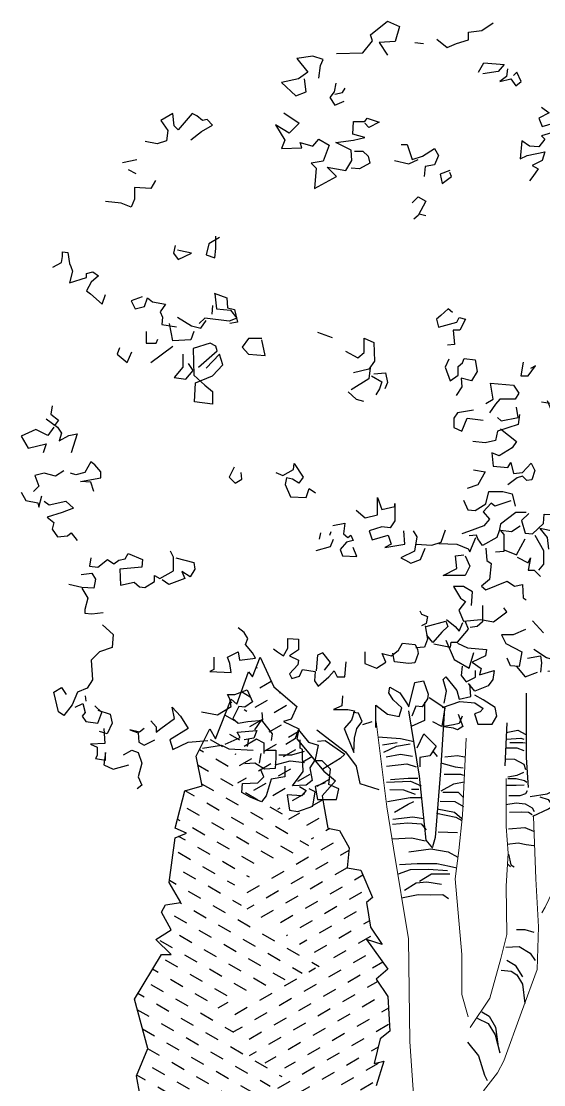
# Model space of a CAD drawing. Extents: x -1568 to -728, y -1287 to -990.
# Drawn here: x -1279.73 to -1270.41, y -1209.18 to -1190.2 of the extents above; entities that cross this region are included whole.
import ezdxf

# ---------------------------------------------------------------- set-up
doc = ezdxf.new("R2010")
doc.units = 0
doc.header["$LTSCALE"] = 5
doc.layers.get('0').update_dxf_attribs({"linetype": 'CONTINUOUS'})
doc.layers.add('LH', color=94, linetype='CONTINUOUS')

# ---------------------------------------------------------------- blocks, each defined once
blk = doc.blocks.new('乔木02')
at = {"color": 94}
for points in [[(-575.2, 6756.9), (-431.5, 6761.5), (-380.5, 6826.3), (-389.8, 6858.8), (-297.1, 6932.9), (-232.2, 6905.1), (-255.3, 6821.7), (-343.4, 6817.1), (-297.1, 6747.6)], [(-28.2, 6835.6), (27.4, 6789.3), (78.4, 6812.4), (143.3, 6831), (143.3, 6872.7), (217.5, 6881.9), (277.7, 6923.6)], [(-148.7, 6817.1), (-102.4, 6812.4)], [(198.9, 6654.9), (226.7, 6705.9), (338, 6696.6), (305.5, 6659.6), (222.1, 6645.7)], [(356.5, 6673.5), (351.9, 6631.8), (314.8, 6604), (375.1, 6617.9), (402.9, 6580.8), (430.7, 6604), (407.5, 6654.9), (389, 6636.4)], [(-584.5, 6534.5), (-542.7, 6543.8), (-528.8, 6566.9)], [(541.9, 6465), (583.7, 6432.6), (528, 6404.8), (546.6, 6358.5), (606.8, 6377), (611.5, 6404.8), (648.6, 6381.6), (620.8, 6330.7), (541.9, 6307.5), (560.5, 6289), (528, 6247.3), (477.1, 6251.9), (435.3, 6279.7), (426.1, 6182.4), (463.1, 6201), (560.5, 6219.5), (546.6, 6173.2), (491, 6145.4), (523.4, 6126.8), (495.6, 6085.1), (477.1, 6062)], [(-477.8, 6224.1), (-431.5, 6224.1), (-403.7, 6196.3), (-394.4, 6159.3), (-450, 6126.8), (-496.4, 6131.5)], [(-222.9, 6261.2), (-190.5, 6261.2), (-162.6, 6177.8), (-107, 6196.3), (-42.1, 6238), (-18.9, 6201), (-42.1, 6150), (-93.1, 6140.7), (-97.7, 6085.1)], [(-260, 6173.2), (-181.2, 6154.6), (-130.2, 6177.8)], [(41.3, 6117.6), (-9.7, 6099), (-0.4, 6048.1), (50.6, 6085.1), (41.3, 6108.3)], [(-162.6, 5941.5), (-130.2, 5974), (-88.5, 5950.8), (-130.2, 5872.1), (-153.4, 5853.5)], [(-125.6, 5881.3), (-88.5, 5872.1)], [(-680, 5236.2), (-598.9, 5206.3)], [(-1328.6, 5044.3), (-1226.2, 5133.8), (-1234.8, 5159.4), (-1264.6, 5176.5), (-1358.5, 5146.6), (-1354.2, 5001.6), (-1294.5, 4946.2), (-1251.8, 4912), (-1251.8, 4843.8), (-1350, 4856.6), (-1345.7, 4959), (-1251.8, 4997.3), (-1196.3, 5057), (-1213.4, 5116.8), (-1286, 5040)], [(-527.5, 5132.7), (-460, 5096.9), (-424.2, 5124.7), (-424.2, 5204.1), (-372.6, 5180.3), (-368.6, 5077.1), (-400.4, 5033.4), (-483.8, 5013.5)], [(36.6, 5089), (16.8, 5045.3), (44.6, 4969.9), (88.3, 5001.6), (88.3, 5049.3), (112.1, 5069.1), (120.1, 5092.9), (179.7, 5085), (191.6, 5021.5), (159.8, 4969.9), (104.2, 4985.7), (108.2, 4938.1), (76.4, 4890.5)], [(441.9, 5073.1), (430, 4997.7), (469.7, 4997.7), (509.4, 5053.2), (481.6, 5037.4)], [(-392.4, 5041.3), (-400.4, 4981.8), (-495.7, 4922.2)], [(-372.6, 5009.6), (-309, 5013.5), (-297.1, 4961.9), (-313, 4926.2)], [(-511.6, 4910.3), (-467.9, 4870.6), (-428.2, 4858.7)], [(-2125.9, 4833.6), (-2134.1, 4788.2), (-2092.8, 4755.2), (-2113.5, 4726.3)], [(302.8, 4771.3), (322.7, 4751.5), (414.1, 4771.3), (406.1, 4826.9)], [(-2158.9, 4763.4), (-2096.9, 4718), (-2076.3, 4685), (-2088.7, 4643.7), (-2035, 4672.6), (-1989.6, 4680.9), (-2022.6, 4577.7)], [(171.7, 4811), (84.3, 4795.2), (64.5, 4767.4), (64.5, 4715.8), (108.2, 4695.9), (136, 4767.4), (223.4, 4755.5)], [(422, 4787.2), (414.1, 4731.6), (302.8, 4695.9), (290.9, 4644.3), (235.3, 4632.4), (167.8, 4640.3)], [(-2117.6, 4718), (-2150.6, 4672.6), (-2183.7, 4689.2), (-2216.7, 4705.7), (-2295.2, 4668.5), (-2258, 4602.5), (-2158.9, 4627.2), (-2175.4, 4577.7)], [(-1898.7, 4367.2), (-1915.2, 4416.7), (-1973, 4420.9), (-1861.5, 4441.5), (-1861.5, 4474.5), (-1894.6, 4511.7), (-1915.2, 4528.2), (-1948.3, 4470.4), (-1997.8, 4458), (-2026.7, 4466.3)], [(-2063.9, 4478.6), (-2109.3, 4449.7), (-2171.3, 4466.3), (-2220.9, 4453.9), (-2200.2, 4396.1), (-2229.1, 4367.2)], [(-1133.4, 4499.3), (-1162.3, 4445.6), (-1129.3, 4412.6), (-1092.1, 4433.2), (-1096.2, 4470.4)], [(-906.2, 4470.4), (-869.1, 4453.9), (-811.2, 4486.9), (-807.1, 4519.9), (-757.5, 4445.6), (-782.3, 4412.6), (-815.4, 4433.2), (-848.4, 4441.5), (-856.7, 4404.3), (-827.7, 4338.3), (-741, 4334.2), (-724.5, 4383.7), (-691.4, 4358.9)], [(171.7, 4485.5), (235.3, 4473.6), (195.6, 4402.1), (136, 4382.2)], [(-2295.2, 4363.1), (-2270.4, 4317.7), (-2204.3, 4305.3), (-2200.2, 4280.5), (-2183.7, 4342.4)], [(116.1, 4318.7), (139.9, 4267.1), (179.7, 4263.1), (239.3, 4298.9), (255.2, 4366.4), (330.7, 4366.4), (382.3, 4354.4), (398.2, 4286.9)], [(-468.4, 4264), (-418.8, 4222.7), (-352.8, 4239.2), (-352.8, 4334.2), (-328, 4268.1), (-257.8, 4284.6), (-257.8, 4301.1), (-257.8, 4206.2), (-282.5, 4169.1), (-328, 4173.2), (-398.2, 4152.5), (-381.7, 4103), (-294.9, 4127.8), (-278.4, 4078.3), (-311.5, 4061.7), (-204.1, 4078.3), (-208.2, 4152.5)], [(-596.5, 4181.4), (-530.4, 4193.8), (-538.6, 4136), (-513.8, 4115.4), (-497.3, 4127.8), (-484.9, 4098.9), (-522.1, 4090.6), (-555.1, 4049.4), (-542.8, 4016.3), (-464.3, 4012.2), (-484.9, 4061.7)], [(-662.5, 4140.2), (-670.8, 4107.1)], [(-613, 4127.8), (-604.7, 4148.4)], [(-687.3, 4045.2), (-608.8, 4065.9), (-592.3, 4107.1)], [(-18.2, 4082.4), (80.9, 4078.3), (142.9, 4053.5), (151.1, 4037), (184.2, 4115.4)], [(-1915.2, 4004), (-1923.5, 3958.6), (-1878, 3954.4), (-1824.4, 3995.7), (-1791.3, 3970.9), (-1762.4, 3991.6), (-1729.4, 3999.8), (-1712.8, 4028.7), (-1634.4, 3995.7), (-1638.5, 3954.4), (-1758.3, 3942), (-1754.1, 3855.4), (-1679.8, 3871.9), (-1650.9, 3847.1), (-1622, 3843), (-1568.3, 3876), (-1568.3, 3909), (-1539.4, 3892.5), (-1465, 3933.8), (-1465, 4008.1), (-1481.5, 4041.1)], [(126.4, 4016.3), (151.1, 3958.5), (126.4, 3909), (6.6, 3909), (80.9, 3946.2), (72.7, 4016.3), (118.1, 4020.5)], [(-1452.6, 4004), (-1353.5, 3979.2), (-1349.4, 3942), (-1374.1, 3900.8), (-1419.6, 3929.7), (-1403.1, 3892.5), (-1489.8, 3859.5), (-1527, 3884.3)], [(-1968.9, 3913.2), (-1911.1, 3921.4), (-1890.4, 3888.4), (-1898.7, 3838.9), (-1964.8, 3843), (-2035, 3859.5)], [(-1964.8, 3838.9), (-1931.7, 3785.2), (-1948.3, 3723.3), (-1948.3, 3702.6), (-1911.1, 3698.5), (-1849.1, 3706.8)], [(-120.9, 3715.3), (-111.5, 3696.4), (-79.9, 3683.8), (-86.2, 3645.9), (-111.5, 3633.3)], [(220, 3743.7), (220, 3655.4), (191.6, 3630.2), (153.7, 3623.8)], [(-86.2, 3630.2), (21.1, 3658.5), (30.6, 3630.2), (-1, 3598.6), (-51.5, 3541.8), (-83, 3582.8)], [(24.3, 3668), (71.6, 3630.2), (93.7, 3604.9), (112.7, 3652.2)], [(493.3, 3660.3), (553.8, 3594.8)], [(-1852.5, 3639.2), (-1794.7, 3585.5), (-1798.8, 3515.4), (-1869, 3490.6), (-1914.5, 3445.2), (-1906.2, 3337.9), (-1935.1, 3292.5), (-1988.8, 3271.8), (-2017.7, 3201.7), (-2063.2, 3143.9), (-2092.1, 3164.5), (-2116.9, 3271.8), (-2075.5, 3296.6), (-2050.8, 3259.5)], [(-1245.4, 3461.7), (-1245.4, 3395.7), (-1266, 3383.3), (-1150.4, 3379.2), (-1158.6, 3428.7), (-1171, 3461.7), (-1113.2, 3490.6), (-1104.9, 3445.2), (-1018.2, 3457.6), (-1034.7, 3486.5), (-1071.9, 3531.9), (-1059.5, 3564.9), (-1080.1, 3597.9), (-1113.2, 3622.7)], [(-92.5, 3633.3), (-79.9, 3560.8), (-95.7, 3516.6), (-143, 3513.4)], [(-45.2, 3535.5), (46.4, 3516.6), (49.5, 3545), (84.3, 3545), (144.2, 3614.4), (128.4, 3655.4)], [(455.5, 3612.5), (387.5, 3584.8), (324.5, 3584.8), (347.2, 3536.9), (435.4, 3491.6), (420.2, 3411), (372.4, 3416), (354.7, 3456.3)], [(-919.1, 3507.1), (-898.4, 3490.6), (-865.4, 3470), (-840.6, 3511.2), (-840.6, 3564.9), (-782.8, 3560.8), (-782.8, 3503), (-832.3, 3470), (-782.8, 3445.2), (-786.9, 3420.4), (-832.3, 3370.9), (-819.9, 3346.1), (-778.6, 3358.5), (-762.1, 3395.7), (-691.9, 3383.3), (-696, 3333.8), (-675.4, 3304.9), (-617.6, 3354.4), (-588.6, 3387.4), (-572.1, 3354.4), (-530.8, 3354.4), (-522.6, 3436.9)], [(21.1, 3554.4), (65.3, 3450.3), (147.4, 3403), (172.6, 3488.2)], [(-642.3, 3391.5), (-609.3, 3432.8), (-650.6, 3486.5), (-679.5, 3474.1), (-687.8, 3387.4)], [(500.9, 3506.7), (568.9, 3461.4), (624.4, 3443.7), (626.9, 3390.9), (576.5, 3383.3)], [(465.6, 3456.3), (536.2, 3468.9), (541.2, 3431.1), (536.2, 3380.8)], [(109.5, 3412.5), (103.2, 3362), (131.6, 3327.3), (182.1, 3352.6), (182.1, 3390.4)], [(405.1, 3411), (453, 3355.6), (521, 3380.8)], [(-360.8, 3078.1), (-360.8, 3201.1), (-297.7, 3150.7), (-234.6, 3138), (-218.8, 3185.4), (-266.1, 3229.5), (-291.4, 3267.4), (-285.1, 3298.9), (-231.4, 3267.4), (-193.5, 3213.8), (-180.9, 3191.7), (-149.3, 3324.2), (-102, 3333.6), (-76.7, 3261.1), (-79.9, 3235.8), (-108.3, 3191.7), (-143, 3194.8), (-165.1, 3141.2)], [(11.6, 3210.6), (24.3, 3276.8), (5.3, 3339.9), (21.1, 3355.7), (81.1, 3280), (93.7, 3232.7), (156.9, 3248.5), (150.5, 3314.7)], [(-1947.5, 3251.2), (-1943.4, 3222.3)], [(-1311.4, 3164.5), (-1224.7, 3148), (-1150.4, 3193.4), (-1158.6, 3234.7), (-1171, 3259.5), (-1129.7, 3259.5), (-1063.6, 3284.2), (-1034.7, 3218.2), (-1076, 3189.3), (-1109.1, 3193.4), (-1142.1, 3127.4), (-1113.2, 3102.6), (-1059.5, 3110.9), (-976.9, 3119.1), (-981, 3160.4)], [(-543.2, 3251.2), (-547.3, 3197.5), (-592.8, 3176.9), (-514.3, 3176.9), (-477.1, 3168.6), (-493.6, 3119.1), (-534.9, 3073.7), (-481.3, 2941.6), (-477.1, 3020), (-464.7, 3073.7), (-435.8, 3110.9), (-456.5, 3156.3), (-485.4, 3160.4)], [(2.2, 3188.5), (96.9, 3220.1), (178.9, 3213.8), (223.1, 3182.2), (207.4, 3163.3), (175.8, 3153.8), (194.7, 3097), (273.6, 3097), (298.9, 3141.2), (289.4, 3188.5), (223.1, 3229.5), (178.9, 3254.8)], [(-2001.2, 3189.3), (-1959.9, 3209.9), (-1947.5, 3160.4), (-1964, 3139.8), (-1943.4, 3110.9), (-1877.3, 3102.6), (-1856.6, 3160.4), (-1893.8, 3197.5)], [(-1877.3, 3172.8), (-1811.2, 3152.1), (-1798.8, 3102.6), (-1827.7, 3044.8), (-1869, 3057.2)], [(-1588.2, 3115), (-1559.3, 3082), (-1559.3, 3053.1), (-1534.5, 3073.7), (-1460.1, 3127.4), (-1472.5, 3189.3), (-1427.1, 3139.8), (-1385.8, 3073.7), (-1484.9, 3011.8), (-1468.4, 2958.1), (-1385.8, 2999.4), (-1278.4, 3007.7)], [(-1022.3, 3065.5), (-985.1, 3119.1), (-927.3, 3044.8), (-931.5, 3007.7)], [(-1844.3, 3073.7), (-1840.1, 2991.2), (-1918.6, 2987), (-1881.4, 2970.5), (-1881.4, 2925.1), (-1889.7, 2908.6), (-1836, 2900.3), (-1836, 2941.6), (-1844.3, 2875.6), (-1794.7, 2850.8), (-1708, 2875.6)], [(-1625.3, 3073.7), (-1650.1, 3053.1), (-1703.8, 3065.5), (-1658.4, 3048.9), (-1654.3, 2999.4), (-1625.3, 2982.9), (-1567.5, 3011.8)], [(-1183.4, 2987), (-1100.8, 3024.2), (-1117.3, 3053.1), (-1009.9, 3061.3), (-1026.5, 3020), (-1080.1, 3011.8)], [(-853, 2987), (-799.3, 3020), (-782.8, 3065.5), (-729.1, 2999.4), (-675.4, 2982.9), (-691.9, 2904.5), (-720.8, 2859.1), (-708.4, 2788.9), (-741.5, 2764.1), (-815.8, 2760), (-758, 2838.4), (-762.1, 2921), (-762.1, 2958.1), (-774.5, 2966.4), (-774.5, 3011.8)], [(-683.6, 3065.5), (-526.7, 2945.8), (-468.9, 2867.3), (-448.2, 2772.4), (-345, 2739.4)], [(-1307.3, 2966.4), (-1204.1, 2982.9), (-1162.8, 2962.3), (-1030.6, 2954)], [(-1055.4, 3015.9), (-1063.6, 2974.6)], [(-1014.1, 3015.9), (-972.8, 2995.3), (-972.8, 2937.5)], [(-679.5, 3003.5), (-638.2, 3007.7), (-530.8, 2933.4), (-555.6, 2908.6), (-650.6, 2850.8)], [(-1736.9, 2929.2), (-1691.4, 2954), (-1658.4, 2941.6), (-1637.7, 2883.8), (-1658.4, 2809.5), (-1637.7, 2764.1), (-1662.5, 2743.5)], [(-960.4, 2954), (-906.7, 2954), (-906.7, 2912.7), (-910.8, 2854.9), (-968.6, 2850.8), (-1022.3, 2883.8), (-1076, 2879.7)], [(-989.3, 2937.5), (-997.5, 2883.8)], [(-890.2, 2929.2), (-819.9, 2929.2), (-749.7, 2949.9)], [(-857.1, 2867.3), (-857.1, 2809.5), (-931.5, 2797.2), (-931.5, 2797.2), (-960.4, 2706.3), (-985.1, 2673.3), (-1047.1, 2698.1), (-1092.5, 2722.9), (-1088.4, 2772.4), (-1005.8, 2776.5), (-972.8, 2809.5), (-989.3, 2846.7)], [(-910.8, 2875.6), (-828.2, 2896.2), (-749.7, 2888)], [(-638.2, 2776.5), (-691.9, 2755.9), (-679.5, 2685.7), (-576.2, 2685.7), (-563.9, 2743.5), (-617.6, 2768.3), (-609.3, 2850.8), (-654.7, 2896.2), (-700.2, 2896.2)], [(-778.6, 2755.9), (-741.5, 2735.2), (-766.2, 2706.3), (-844.7, 2710.5), (-832.3, 2627.9), (-786.9, 2619.7), (-704.3, 2648.6), (-691.9, 2727), (-724.9, 2743.5)]]:
    blk.add_lwpolyline(points, dxfattribs=at)
at = {"color": 3}
for points in [[(-672.5, 6622.5), (-663.3, 6692), (-649.4, 6724.4), (-705, 6743), (-793.1, 6729.1), (-732.8, 6654.9), (-783.8, 6617.9), (-876.5, 6599.4), (-797.7, 6525.2), (-742.1, 6548.4), (-751.3, 6617.9)], [(-579.8, 6594.7), (-589.1, 6548.4), (-612.3, 6516), (-584.5, 6474.3), (-533.5, 6497.4)], [(-1371.3, 6285.3), (-1311.6, 6332.2), (-1251.8, 6366.3), (-1281.7, 6396.1), (-1307.3, 6391.9), (-1337.2, 6417.5), (-1362.8, 6430.3), (-1439.6, 6340.7), (-1460.9, 6362), (-1469.5, 6430.3), (-1533.5, 6391.9), (-1495.1, 6336.4), (-1503.6, 6281), (-1554.8, 6263.9), (-1618.8, 6276.7)], [(-862.6, 6432.6), (-779.2, 6377), (-834.8, 6321.4), (-908.9, 6367.7), (-858, 6284.3), (-876.5, 6238), (-765.2, 6242.7), (-774.5, 6270.4), (-705, 6251.9), (-672.5, 6289), (-616.9, 6256.6), (-649.4, 6168.5), (-714.3, 6159.3), (-686.4, 6131.5), (-695.7, 6020.3), (-575.2, 6085.1), (-626.2, 6136.1), (-524.2, 6117.6), (-491.8, 6173.2), (-496.4, 6228.8), (-579.8, 6270.4), (-482.5, 6284.3), (-422.2, 6298.2), (-487.1, 6316.8), (-482.5, 6386.3), (-422.2, 6386.3), (-408.3, 6404.8), (-343.4, 6381.6), (-399, 6353.8), (-422.2, 6377)], [(-1742.6, 6161.6), (-1665.8, 6178.6)], [(-1712.7, 6123.2), (-1670, 6101.9)], [(-1563.3, 6063.5), (-1588.9, 6020.9), (-1678.6, 6025.1), (-1678.6, 5961.2), (-1695.6, 5918.5), (-1751.1, 5939.8), (-1836.5, 5948.4)], [(-1213.4, 5752.2), (-1273.2, 5718.1), (-1286, 5658.4), (-1239, 5641.3), (-1234.8, 5692.5), (-1234.8, 5760.7)], [(-1456.7, 5709.5), (-1465.2, 5666.9), (-1439.6, 5632.8), (-1367, 5666.9), (-1426.8, 5679.7), (-1443.9, 5683.9)], [(-2122.4, 5590.1), (-2075.4, 5615.7), (-2071.2, 5649.8), (-2071.2, 5675.4), (-2041.3, 5671.2), (-2032.8, 5611.5), (-2024.2, 5594.4), (-2015.7, 5568.8), (-2032.8, 5504.8), (-1938.9, 5534.7), (-1938.9, 5556), (-1904.7, 5564.5), (-1874.9, 5543.2), (-1913.3, 5509.1), (-1938.9, 5462.2), (-1917.5, 5445.1), (-1853.5, 5389.7), (-1836.5, 5440.9)], [(-1635.9, 5428.1), (-1695.6, 5406.7), (-1674.3, 5364.1), (-1623.1, 5376.9), (-1606, 5423.8), (-1580.4, 5402.5), (-1507.9, 5389.7), (-1537.7, 5347), (-1524.9, 5317.2), (-1529.2, 5278.8), (-1448.1, 5266)], [(-1239, 5445.1), (-1230.5, 5364.1), (-1153.7, 5355.6), (-1119.5, 5312.9), (-1162.2, 5295.9), (-1294.5, 5312.9), (-1324.4, 5283.1)], [(-1243.3, 5449.4), (-1175, 5423.8), (-1170.7, 5368.4), (-1132.3, 5359.8), (-1115.3, 5291.6), (-1157.9, 5283.1)], [(-1251.8, 5381.2), (-1256.1, 5334.2)], [(56.5, 5343.1), (32.7, 5362.9), (-7.1, 5327.2), (-30.9, 5307.4), (-19, 5263.7), (80.3, 5291.5), (92.3, 5315.3), (128, 5307.4), (96.2, 5247.8), (60.5, 5247.8), (68.4, 5168.4), (28.7, 5164.4)], [(-1354.2, 5240.4), (-1371.3, 5193.5), (-1469.5, 5189.2), (-1486.5, 5283.1)], [(-1443.9, 5317.2), (-1367, 5270.3), (-1315.8, 5257.5), (-1286, 5300.1)], [(-1614.6, 5240.4), (-1614.6, 5176.5), (-1559.1, 5176.5), (-1550.5, 5197.8)], [(-983, 5202), (-1055.5, 5202), (-1089.7, 5155.1), (-1055.5, 5116.8), (-965.9, 5108.2), (-983, 5193.5)], [(-1759.6, 5150.9), (-1772.4, 5116.8), (-1717, 5069.8), (-1691.4, 5129.5)], [(-1588.9, 5069.8), (-1469.5, 5159.4)], [(-1414, 5116.8), (-1414, 5044.3), (-1460.9, 4988.8), (-1396.9, 4980.3), (-1358.5, 5027.2), (-1384.1, 5065.6)], [(-384.5, 4997.7), (-328.9, 4965.9), (-340.8, 4926.2), (-360.7, 4894.4)], [(239.3, 4846.8), (279, 4870.6), (263.1, 4958), (390.2, 4946), (418.1, 4902.4), (398.2, 4870.6), (314.8, 4870.6), (290.9, 4842.8), (259.1, 4795.2)], [(-2171.3, 4313.5), (-2142.4, 4292.9), (-2051.5, 4313.5), (-2010.2, 4276.4), (-2072.2, 4251.6), (-2154.8, 4226.9), (-2117.6, 4198), (-2125.9, 4160.8), (-2096.9, 4119.5), (-2043.3, 4123.7), (-2022.6, 4140.2), (-1989.6, 4098.9)], [(-158.6, 4152.5), (-138, 4119.5), (-150.4, 4041.1), (-224.7, 4004), (-199.9, 3991.6), (-171, 3975.1), (-117.3, 3995.7), (-92.6, 4057.6)]]:
    blk.add_lwpolyline(points, dxfattribs=at)
at = {"color": 106}
for points in [[(573, 4862.7), (592.9, 4815), (632.6, 4807.1), (656.4, 4830.9), (612.7, 4842.8), (541.2, 4854.7)], [(318.7, 4707.8), (406.1, 4640.3), (382.3, 4604.6), (310.8, 4560.9), (271.1, 4576.8), (279, 4505.3), (358.5, 4497.4), (374.4, 4525.2), (390.2, 4465.6), (437.9, 4469.6), (485.6, 4521.2), (505.5, 4481.5), (489.6, 4429.9), (461.8, 4425.9), (437.9, 4449.7), (410.1, 4441.8), (358.5, 4402.1)], [(374.4, 4314.7), (286.9, 4286.9), (267.1, 4302.8), (223.4, 4255.2), (259.1, 4215.5), (227.4, 4179.7), (143.9, 4148), (108.2, 4136.1)], [(457.8, 4251.2), (402.2, 4251.2), (318.7, 4187.7), (310.8, 4151.9), (298.9, 4116.2), (219.4, 4072.5), (195.6, 4108.3), (187.6, 4128.1), (147.9, 4124.2)], [(473.7, 4247.2), (433.9, 4207.5), (453.8, 4140), (493.5, 4136.1), (553.1, 4191.6), (557.1, 4243.3), (648.5, 4239.3), (652.5, 4207.5), (612.7, 4148), (533.3, 4163.9), (573, 4116.2), (581, 4052.7)], [(290.9, 4036.8), (338.6, 4040.8), (338.6, 4132.1), (318.7, 4155.9), (378.3, 4148), (426, 4179.7)], [(-142.1, 4078.3), (-55.4, 4074.1), (-5.8, 4090.6), (19, 4156.7)], [(505.5, 4128.1), (553.1, 4044.7), (553.1, 3969.3), (525.3, 3937.5)], [(338.6, 4048.7), (406.1, 4020.9), (453.8, 4108.3)], [(239.3, 4056.7), (243.2, 3989.2), (267.1, 3973.3), (259.1, 3885.9), (215.4, 3850.2), (239.3, 3830.3), (354.5, 3878), (394.2, 3850.2), (437.9, 3858.1), (441.9, 3786.7), (457.8, 3774.7)], [(410.1, 4009), (469.7, 3977.2), (481.6, 4005), (469.7, 3937.5), (501.5, 3937.5), (537.2, 3901.8)], [(160, 3743.7), (166.3, 3819.4), (115.8, 3847.8), (62.2, 3847.8), (100, 3784.7), (128.4, 3765.8), (90.6, 3718.5), (115.8, 3658.5), (210.5, 3668), (280, 3655.4), (352.6, 3709), (336.8, 3731.1)], [(-420.8, 3491.4), (-420.8, 3428.3), (-357.7, 3403), (-307.2, 3434.6), (-326.1, 3481.9), (-275.6, 3469.3), (-237.7, 3500.8), (-215.6, 3538.7), (-146.2, 3532.4), (-133.6, 3504), (-130.4, 3481.9), (-149.3, 3431.4), (-180.9, 3428.3), (-259.8, 3437.7), (-269.3, 3485)], [(84.3, 3538.7), (137.9, 3513.4), (242.1, 3504), (235.8, 3469.3), (163.2, 3434.6), (213.7, 3399.9), (204.2, 3365.2), (283.1, 3390.4), (276.8, 3339.9), (251.5, 3305.2), (178.9, 3276.8), (144.2, 3317.9)], [(458.7, 3265.8), (458.7, 2914.6), (469.3, 2751.4)], [(-95.7, 3216.9), (-95.7, 3116), (-168.3, 3084.4)], [(-70.4, 3242.1), (14.8, 3185.4), (-1, 3084.4), (-51.5, 3109.7)], [(-184.2, 3168.7), (-125.9, 2812.2), (-89.5, 2463), (-53.1, 2419.3)], [(12.4, 3183.3), (-9.4, 2841.3), (-38.6, 2477.5), (-53.1, 2426.6)], [(87.4, 3150.7), (112.7, 3084.4), (84.3, 3065.5), (62.2, 3075), (8.5, 3081.3)], [(109.5, 3141.2), (93.7, 3100.2), (62.2, 3093.9), (8.5, 3084.4)], [(-431.7, 3094.3), (-382.1, 3110.9)], [(353.2, 3104.3), (341.2, 2869.5)], [(-348.6, 3027), (-227.7, 3019.4), (-152.1, 3001.8)], [(-136.7, 2967.7), (-98.8, 3043.4), (-32.5, 2977.2), (-67.3, 2923.5), (-120.9, 2914.1), (-120.9, 2863.6)], [(349.5, 3051.9), (413.5, 3063.3), (457, 3040.5)], [(351.8, 3015.3), (429.5, 3019.9), (445.5, 3015.3)], [(-326, 2984.2), (-245.3, 2996.8)], [(-318.4, 2943.9), (-247.9, 2976.6), (-174.8, 2989.2)], [(347.2, 2967.3), (406.7, 2967.3), (445.5, 2953.6)], [(370.1, 2997), (441, 2997), (452.4, 2994.8)], [(-305.8, 2918.7), (-227.7, 2933.8), (-162.2, 2921.2)], [(-51.5, 2948.8), (-26.2, 2920.4)], [(14.1, 2918.7), (84.7, 2926.3), (122.5, 2918.7)], [(347.2, 2907.9), (395.2, 2905.7), (445.5, 2878.2), (454.7, 2848.5)], [(-303.3, 2868.4), (-192.4, 2881), (-142.1, 2863.3)], [(-1, 2883.5), (72.1, 2863.3), (114.9, 2858.3)], [(-280.6, 2795.4), (-184.9, 2802.9), (-132, 2802.9)], [(11.6, 2823.1), (99.8, 2823.1), (117.4, 2818)], [(358.7, 2809.7), (409, 2818.8), (445.5, 2834.8)], [(358.7, 2800.6), (404.4, 2800.6), (450.1, 2789.1), (461.5, 2780)], [(480, 2701.7), (572.3, 2715.9), (714.3, 2786.9)], [(-303.3, 2780.3), (-172.3, 2785.3), (-114.3, 2760.1)], [(-285.6, 2740), (-210.1, 2737.5), (-147.1, 2714.8)], [(-167.2, 2742.5), (-126.9, 2742.5)], [(-6, 2732.4), (64.5, 2770.2), (120, 2782.8)], [(347.2, 2764), (404.4, 2764), (447.8, 2766.3)], [(363.2, 2706.9), (425, 2706.9), (457, 2718.3), (466.1, 2734.3)], [(494.2, 2595.3), (579.4, 2634.3), (760.5, 2762)], [(-298.2, 2674.5), (-174.8, 2697.2), (-111.8, 2697.2)], [(-260.5, 2616.6), (-184.9, 2659.4), (-154.6, 2674.5)], [(-11, 2677), (69.6, 2674.5), (117.4, 2646.8)], [(4.1, 2724.9), (87.2, 2724.9), (117.4, 2697.2)], [(532.4, 2700), (578.1, 2686.3), (596.4, 2658.9), (596.4, 2647.5)], [(-26.2, 2634.2), (67, 2616.6), (107.4, 2581.4)], [(347.2, 2658.9), (404.4, 2668), (452.4, 2661.2), (491.3, 2640.6), (502.7, 2620.1)], [(367.5, 2615.6), (433, 2618.1), (470.8, 2615.6), (491, 2603)], [(-270.5, 2551.1), (-187.4, 2558.7), (-114.3, 2553.7), (-86.6, 2520.9)], [(-268, 2578.8), (-159.7, 2591.4), (-101.7, 2581.4)], [(-31.2, 2611.6), (74.6, 2588.9), (107.4, 2571.3)], [(-21.1, 2508.3), (84.7, 2505.8)], [(362.5, 2524.9), (450.6, 2532.5), (498.5, 2512.4)], [(-273.1, 2470.6), (-164.7, 2475.6), (-91.7, 2460.5)], [(354.9, 2441.9), (415.4, 2449.4), (458.2, 2439.3), (501, 2434.3)], [(-181.7, 2399.1), (-60.8, 2416.7), (32.4, 2399.1), (85.3, 2371.4)], [(362.5, 2386.5), (375.1, 2328.6), (392.7, 2318.5)], [(-232.1, 2331.1), (-136.3, 2336.1), (-28, 2336.1), (40, 2321), (80.3, 2313.5)], [(357.4, 2333.6), (372.5, 2318.5)], [(-237.1, 2280.7), (-171.6, 2303.4), (-73.4, 2305.9), (29.9, 2298.4)], [(-123.8, 2240.5), (-58.3, 2280.7), (42.5, 2280.7)], [(-204.4, 2190.1), (-141.4, 2230.4), (-83.4, 2235.4), (-2.8, 2222.8)], [(-222, 2149.8), (-131.3, 2167.4), (-60.8, 2164.9), (4.7, 2167.4), (35, 2144.8)], [(405.3, 1976.1), (450.6, 1976.1), (501, 1961)], [(347.2, 1879.2), (420.3, 1884.2), (480.7, 1846.4), (508.4, 1806.2)], [(352.2, 1808.7), (397.6, 1781), (437.9, 1718)], [(322, 1753.3), (377.4, 1748.3), (407.7, 1728.1), (437.9, 1677.8), (450.5, 1572)], [(216.2, 1526.7), (256.5, 1504), (291.8, 1443.6), (304.4, 1350.5)], [(191, 1491.5), (251.5, 1463.8), (289.2, 1400.8), (314.4, 1302.6)], [(138.1, 1360.5), (198.6, 1287.5), (231.3, 1181.8), (246.4, 1151.6)]]:
    blk.add_lwpolyline(points, dxfattribs=at)
at = {"color": 106, "lineweight": 20}
for points in [[(-358.9, 3110.5), (-300.7, 2644.9), (-264.3, 2419.3), (-184.2, 1924.5), (-176.9, 1364.3), (-147.8, 942.3)], [(130.7, 3020.7), (111, 2599.6), (91.3, 2406.8), (71.7, 2253.3), (107.1, 1840.1), (107.1, 1621.9), (142.5, 1499.9)], [(348.9, 2800.7), (348.9, 2538.1), (359.5, 2392.7), (348.9, 2211.7), (352.4, 1949.2), (320.5, 1817.9), (260.1, 1601.5), (153.6, 1441.9)], [(498.5, 2592.9), (511.1, 2253), (526.2, 1991.2), (518.6, 1757.1), (432.8, 1524.2), (337.1, 1259.8), (301.8, 1194.4), (226.3, 1096.2)], [(622, 2556.3), (657.5, 2410.8), (661.1, 2304.4), (561.7, 2098.6), (543.9, 2066.7)]]:
    blk.add_lwpolyline(points, dxfattribs=at)

msp = doc.modelspace()

# ---------------------------------------------------------------- hatches: boundary and pattern name
at = {"layer": 'LH'}
h = msp.add_hatch(dxfattribs=at)
h.set_pattern_fill('DASH', color=256, scale=0.08, angle=30, style=0)
h.set_pattern_definition([(150, (-590.65968, -1503.29818), (-0.09297045, 0.34697045), [0.254, -0.254])])
h.paths.add_polyline_path([(-1276.81543, -1203.93743), (-1276.50487, -1203.84893), (-1276.60837, -1203.31805), (-1276.36687, -1202.83145), (-1276.26331, -1203.00839), (-1275.98725, -1202.30057), (-1275.88375, -1202.38907), (-1275.67669, -1201.81397), (-1275.60769, -1201.90247), (-1275.46969, -1201.54853), (-1276.0016, -1203.71608), (-1275.21792, -1204.2182), (-1274.49452, -1204.86091), (-1276.08198, -1205.70447), (-1275.80066, -1205.98566), (-1274.5749, -1206.80913), (-1274.29358, -1207.03006), (-1276.24627, -1207.78253), (-1275.61981, -1208.73727), (-1274.9165, -1208.91803), (-1275.49924, -1209.37998), (-1275.55952, -1209.621), (-1275.15763, -1209.84193), (-1275.59971, -1210.36414), (-1274.77584, -1210.52481), (-1276.14226, -1210.60515), (-1275.40063, -1211.59061), (-1275.64219, -1211.67911), (-1276.12531, -1211.45789), (-1276.33237, -1211.54639), (-1276.36687, -1211.41367), (-1276.91893, -1210.97129), (-1276.81543, -1210.70585), (-1277.05699, -1210.35197), (-1277.43655, -1210.17503), (-1277.47105, -1209.82109), (-1277.16049, -1209.64415), (-1277.60911, -1209.37871), (-1277.67811, -1209.02483), (-1277.47105, -1208.53817), (-1277.71261, -1207.65341), (-1277.22949, -1206.85715), (-1277.05699, -1206.85715), (-1277.33305, -1206.59171), (-1277.05699, -1206.41477), (-1277.22949, -1206.10511), (-1277.16049, -1205.97239), (-1276.88443, -1205.92811), (-1277.09149, -1205.57423), (-1276.98799, -1204.77791), (-1276.78093, -1204.68947), (-1276.98799, -1204.60097)])
h = msp.add_hatch(dxfattribs=at)
h.set_pattern_fill('DASH', color=256, scale=0.08, angle=330, style=0)
h.set_pattern_definition([(210, (-590.65968, -1503.29818), (-0.34697045, 0.09297045), [0.254, -0.254])])
h.paths.add_polyline_path([(-1275.46969, -1201.54853), (-1275.22813, -1202.07941), (-1274.81401, -1202.43329), (-1274.91757, -1202.65451), (-1275.05557, -1202.69873), (-1274.77951, -1202.83145), (-1274.81401, -1203.00839), (-1274.33095, -1203.58349), (-1274.12389, -1203.76043), (-1274.36545, -1204.02587), (-1274.33095, -1204.20281), (-1274.26189, -1204.60097), (-1274.05489, -1204.64525), (-1273.88233, -1204.95491), (-1273.91683, -1205.30879), (-1273.67527, -1205.35301), (-1273.46827, -1205.83967), (-1273.57177, -1205.92811), (-1273.50277, -1206.37049), (-1273.29571, -1206.68021), (-1273.57177, -1206.59171), (-1273.19221, -1207.12259), (-1273.39927, -1207.29953), (-1273.19221, -1207.60919), (-1273.15771, -1208.22851), (-1273.33021, -1208.36123), (-1273.43377, -1208.80361), (-1273.26121, -1208.75939), (-1273.39927, -1209.20177), (-1273.33021, -1209.59993), (-1273.46827, -1209.55565), (-1273.64077, -1209.90959), (-1273.50277, -1209.86531), (-1273.53727, -1210.26347), (-1273.81333, -1210.35197), (-1273.74433, -1210.88279), (-1274.05489, -1210.83857), (-1274.22739, -1210.66163), (-1274.53795, -1210.88279), (-1274.43445, -1211.05979), (-1274.74501, -1211.14823), (-1274.91757, -1211.05979), (-1274.88307, -1211.41367), (-1275.26263, -1211.67911), (-1275.40063, -1211.59061), (-1276.14226, -1210.60515), (-1274.77584, -1210.52481), (-1275.59971, -1210.36414), (-1275.15763, -1209.84193), (-1275.55952, -1209.621), (-1275.49924, -1209.37998), (-1274.9165, -1208.91803), (-1275.61981, -1208.73727), (-1276.24627, -1207.78253), (-1274.29358, -1207.03006), (-1274.5749, -1206.80913), (-1275.80066, -1205.98566), (-1276.08198, -1205.70447), (-1274.49452, -1204.86091), (-1275.21792, -1204.2182), (-1276.0016, -1203.71608)])

# ---------------------------------------------------------------- linework, layer by layer
msp.add_lwpolyline([(-1277.60911, -1209.37871), (-1277.67811, -1209.02483), (-1277.47105, -1208.53817), (-1277.71261, -1207.65341), (-1277.22949, -1206.85715), (-1277.05699, -1206.85715), (-1277.33305, -1206.59171), (-1277.05699, -1206.41477), (-1277.22949, -1206.10511), (-1277.16049, -1205.97239), (-1276.88443, -1205.92811), (-1277.09149, -1205.57423), (-1276.98799, -1204.77791), (-1276.78093, -1204.68947), (-1276.98799, -1204.60097), (-1276.81543, -1203.93743), (-1276.50487, -1203.84893), (-1276.60837, -1203.31805), (-1276.36687, -1202.83145), (-1276.26331, -1203.00839), (-1275.98725, -1202.30057), (-1275.88375, -1202.38907), (-1275.67669, -1201.81397), (-1275.60769, -1201.90247), (-1275.46969, -1201.54853), (-1275.22813, -1202.07941), (-1274.81401, -1202.43329), (-1274.91757, -1202.65451), (-1275.05557, -1202.69873), (-1274.77951, -1202.83145), (-1274.81401, -1203.00839), (-1274.33095, -1203.58349), (-1274.12389, -1203.76043), (-1274.36545, -1204.02587), (-1274.33095, -1204.20281), (-1274.26189, -1204.60097), (-1274.05489, -1204.64525), (-1273.88233, -1204.95491), (-1273.91683, -1205.30879), (-1273.67527, -1205.35301), (-1273.46827, -1205.83967), (-1273.57177, -1205.92811), (-1273.50277, -1206.37049), (-1273.29571, -1206.68021), (-1273.57177, -1206.59171), (-1273.19221, -1207.12259), (-1273.39927, -1207.29953), (-1273.19221, -1207.60919), (-1273.15771, -1208.22851), (-1273.33021, -1208.36123), (-1273.43377, -1208.80361), (-1273.26121, -1208.75939), (-1273.39927, -1209.20177)], dxfattribs=at)

# ---------------------------------------------------------------- block references
at = {"xscale": 0.003270758432336152, "yscale": 0.00327075831592083, "zscale": 0.0032707584}
msp.add_blockref('乔木02', (-1272.22356, -1212.87501), dxfattribs=at)

doc.saveas('drawing.dxf')
